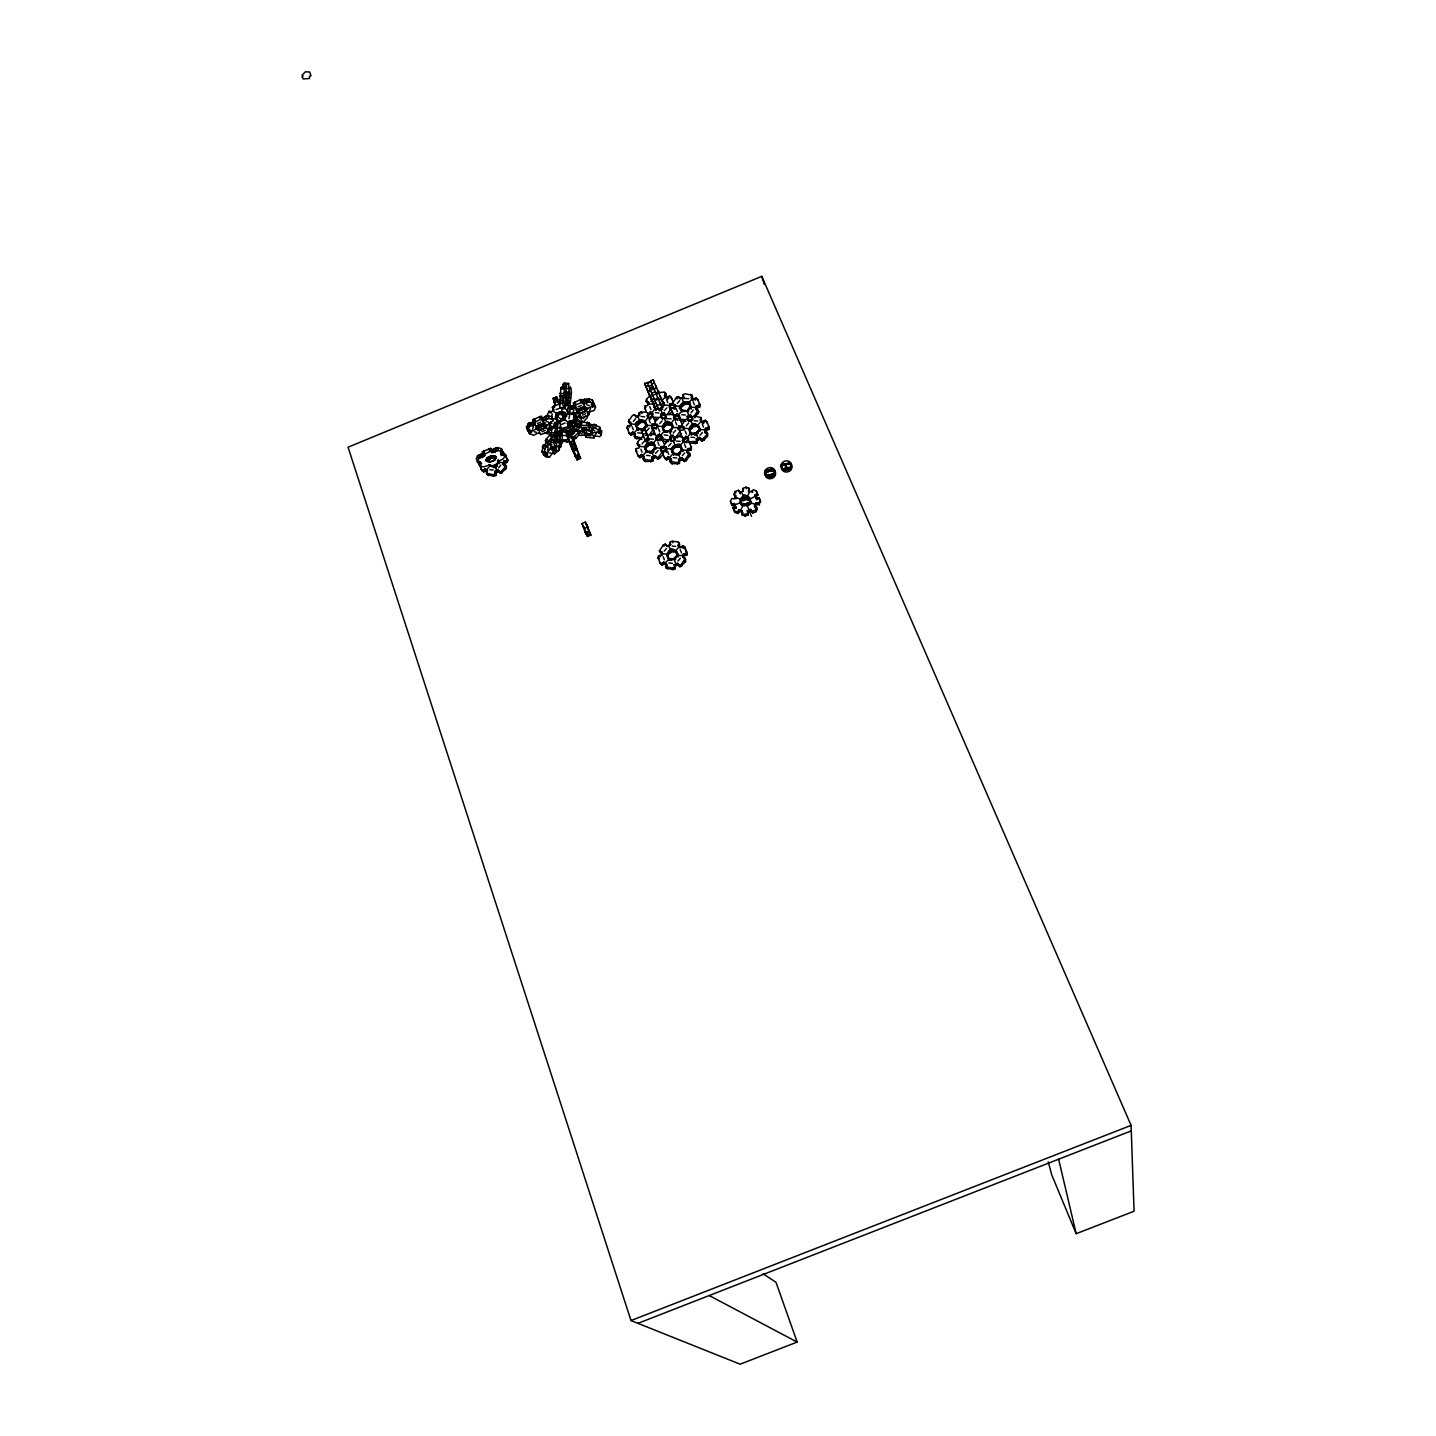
<?xml version="1.0" encoding="UTF-8"?>
<svg xmlns="http://www.w3.org/2000/svg" width="1436" height="1436" viewBox="0 0 1436 1436"><rect width="100%" height="100%" fill="white"/><g stroke="black" fill="none" stroke-linecap="round" stroke-linejoin="round"><path stroke-width="1.5" d="M572.3 448.481L569.841 441.767L570.774 443.473M556.54 434.534A5.313 1.615 -85.6 0 1 556.576 435.395L556.486 437.226M556.809 436.777C559.663 457.402 561.835 415.776 556.755 437.693M568.656 398.023L568.405 394.595L564.958 394.326A5.277 1.58 -85.9 0 1 565.245 396.39L565.156 398.203M565.515 397.557C568.297 418.307 570.469 376.806 565.461 398.472M550.526 447.422L551.155 449.576L553.542 449.181L550.616 447.44L551.783 444.352M560.04 436.131L560.004 437.065M567.507 402.457L568.692 397.108M786.12 468.405L786.228 465.623L781.022 465.192M774.866 475.442C775.207 471.457 775.35 472.767 772.46 473.916L772.424 476.052M774.399 471.349L773.448 469.069C768.601 468.621 769.014 471.493 765.855 472.965C764.203 475.621 765.262 469.087 768.08 469.823M765.765 474.921L766.716 477.201L764.885 472.57M765.747 474.634L766.142 475.603L767.865 474.903L768.816 476.77M768.655 471.421L768.08 469.626M772.46 473.916L768.242 475.172M774.417 471.636L774.004 470.667L772.299 471.367L771.347 469.5M750.346 503.91L749.754 502.367L744.584 504.09L741.586 504.108L740.599 502.672M743.202 498.687L740.761 499.297L741.371 500.859L743.812 500.249L743.561 498.077L748.928 497.538L749.323 498.507A5.349 4.775 -21.9 0 1 750.364 499.531M749.861 499.836L747.797 499.8L746.81 497.771M737.799 512.114L738.948 509.726L742.268 510.911L742.25 515.021L745.23 516.08L748.318 514.824L747.312 510.749L750.759 509.349L752.841 512.975L755.928 511.719L757.31 508.882L754.456 505.939L756 502.78L758.746 503.174L760.129 500.32L758.98 497.574L756.216 498.148M748.856 488.222L748.82 492.333L748.856 488.222L745.894 487.181L742.807 488.437L743.345 491.363M748.318 514.824L747.312 510.749M749.754 502.367L749.323 498.507M751.064 502.851L751.118 501.577M578.654 415.435L579.246 417.643L581.58 417.302L580.898 421.52M741.084 500.697L740.904 504.413C742.232 478.709 761.206 515.362 740.294 502.851L732.18 505.634L730.421 501.326L731.821 498.489L734.532 498.884L736.094 495.725L733.85 494.361L735.232 491.525L738.319 490.268L739.773 492.351L743.22 490.95L742.753 489.802M740.761 499.297L741.802 504.7L740.545 499.872M741.263 503.372L741.479 504.754M742.25 515.021L742.268 510.911M743.166 498.328L743.776 499.89L747.438 499.531M557.186 446.596L560.668 446.901L560.13 445.052L558.514 450.994L556.791 451.299L555.768 445.968L555.032 448.086L551.011 446.847L550.509 440.098L554.906 439.434L555.104 435.754L550.778 434.839L552.627 426.564L556.127 426.851L556.665 428.718L558.299 422.794L560.022 422.543L561.225 430.423L568.333 428.502L569.715 426.941L567.364 423.297L569.733 420.604L573.108 423.081L575.549 416.619L574.041 413.227L568.548 414.322L568.046 413.335L570.918 408.919L573.287 409.045L575.8 406.998L573.377 403.013L580.036 399.711L581.885 399.513L581.903 401.057L588.652 398.777L592.314 399.98L593.894 403.875L591.542 405.293L592.368 406.962L595.078 406.28L595.563 407.268L594.019 410.534L588.652 412.042L587.18 417.696L583.626 421.699L582.298 422.507L582.101 420.784L579.516 423.279M551.406 439.147L551.173 435.539M556.791 451.299L552.824 450.114L553.165 447.296L556.665 447.601M552.627 426.564L553.165 428.431L554.799 422.507L560.022 422.543M555.032 448.086L553.919 442.432L554.906 439.434M555.104 435.754L554.404 432.972L556.127 426.851M571.815 407.357L565.784 404.306L563.756 408.757L559.771 407.519L560.794 388.42L561.386 387.325L566.448 387.541L567.005 383.663L568.692 383.502L568.8 387.235L569.661 388.941L570.379 386.876L570.882 387.864L571.456 392.602L569.859 406.801M561.386 387.325L561.907 389.228L563.522 383.394L568.692 383.502M563.756 408.757L562.661 403.049L563.845 396.444L559.932 396.228M563.845 396.444L564.276 388.689L564.869 387.594L565.389 389.497L566.448 387.541M562.158 430.531L562.356 440.816L560.668 446.901M677.325 555.606C668.566 533.725 661.17 574.113 677.487 554.745M689.801 431.177L690.142 429.526A5.331 4.667 -23.2 0 1 692.457 426.851L694.162 426.151A5.331 4.667 -23.2 0 1 697.681 426.42L698.758 427.084M691.165 408.363L691.183 407.95A5.295 4.613 -23.3 0 0 690.519 405.652M671.635 448.66C680.377 470.003 687.7 430.405 671.456 449.486M672.694 427.766C663.988 406.657 656.737 445.896 672.874 426.941M681.418 447.745L680.036 446.775A5.331 4.685 -24.2 0 0 676.535 446.488L674.812 447.188A5.331 4.685 -24.2 0 0 672.479 449.881L672.156 451.532A5.331 4.685 -24.2 0 0 672.443 453.148M654.08 403.013C650.634 415.004 671.779 406.37 661.063 400.141M664.114 431.662A5.313 4.649 -24.2 0 1 663.199 429.023L663.54 427.372M656.144 410.175L654.421 405.526L654.349 406.729A5.277 4.595 -24.3 0 0 654.798 408.686M489.066 464.869C492.333 469.016 499.854 464.797 498.166 459.843M547.762 450.348L548.175 447.619M544.477 451.353L547.098 453.22L551.191 447.17M550.993 447.493L551.55 444.747M552.896 453.363L553.542 449.145L550.652 448.858M673.556 559.34L677.433 555.176L678.223 555.804A5.349 4.793 -26.1 0 0 677.559 553.399M559.914 445.375L559.286 449.45L554.35 454.314L554.134 452.609L551.675 454.117L549.396 457.366L545.967 456.379L547.529 454.027L546.649 452.43L544.693 454.099L542.072 452.214L543.077 445.357L544.89 444.729L547.511 446.614L549.108 443.473L545.357 440.87L546.29 439.057L549.916 434.982L551.28 434.157L551.514 435.88L552.752 435.126M546.452 457.258L543.346 454.494L545.698 447.242L547.511 446.614M653.811 403.821L653.613 405.06A5.295 4.595 -24.3 0 0 654.78 407.986M575.208 421.251L578.887 415.776M582.908 409.045L581.921 409.96M637.512 424.464A5.295 4.613 -25.2 0 0 637.117 425.253L636.776 426.887A5.295 4.613 -25.2 0 0 637.925 429.831L638.212 430.1M670.953 550.042L667.094 554.188L661.547 553.668L662.283 555.14L662.606 553.452L659.357 550.993L663.414 544.836L665.299 544.065L666.932 546.093L670.361 544.693L670.199 542.072L672.21 541.246L677.648 541.821L679.174 542.916L677.989 545.411L680.754 547.385L683.123 545.752L684.739 546.901L686.175 553.524L683.339 554.009L682.674 557.401L685.223 558.407L685.528 561.853L679.964 566.825L677.612 563.325L674.166 564.725L675.046 568.835L673.035 569.643L666.071 567.956L666.519 563.989L663.755 561.997L661.386 563.63L659.77 562.463L662.122 565.102L664.491 563.45L663.755 561.997M688.185 442.288L688.67 438.195L685.905 436.293L682.369 440.367L685.134 442.27L687.503 440.655L689.801 443.401L697.142 443.024L696.28 438.824L699.709 437.406L701.378 439.38L703.263 438.59L706.907 434.462L707.284 432.541L704.735 431.608L705.399 428.305L708.217 427.802L708.576 425.989L708.881 429.472L706.063 429.956L705.399 428.305M683.339 554.009L683.715 557.186L683.015 555.714L677.433 555.176M699.709 437.406L702.042 441.014L703.927 440.242L707.571 436.113L707.284 432.541M677.612 563.325L679.264 565.353L681.167 564.581L685.223 558.407M684.039 555.499L686.875 555.014L687.234 553.147L684.739 546.901M703.46 423.566L700.032 420.012L701.181 417.571L694.234 416.045L692.26 416.871L692.421 419.402L689.011 420.802L687.377 418.863L685.385 419.689L681.472 425.666L683.356 428.143L689.208 428.682L693.48 424.482A5.331 4.667 -23.2 0 1 696.999 424.769M697.142 443.024L696.963 440.457L700.391 439.057L700.84 440.188M675.046 568.835L674.615 565.892M670.091 550.401L675.692 550.688L679.372 546.398L680.072 547.888L678.707 546.901L679.174 542.916M706.063 429.956L705.399 433.259L704.735 431.608M668.207 456.72L668.925 458.335L666.555 459.969L664.24 457.222L665.837 458.353L668.207 456.72L670.953 458.64L669.768 461.1L672.012 463.774L679.443 463.487L678.582 459.287L682.01 457.869L684.362 461.477L686.246 460.687L690.285 454.62L687.054 452.053L687.718 448.714L690.536 448.229L690.913 446.399L691.237 449.863L688.4 450.348L687.718 448.714M674.507 445.322L680.072 445.555L683.949 440.996L683.554 437.926L681.938 436.813M688.562 419.689L689.244 421.358L687.898 418.002L691.29 416.602L692.655 419.958L691.972 418.289M683.141 402.601L688.67 402.816L692.511 398.364L692.116 395.259L685.205 393.769L683.231 394.577L683.392 397.108L680 398.49L678.366 396.587L676.5 397.341L672.497 403.319L674.381 405.814L680.179 406.298L684.003 402.259M659.357 550.993L661.888 551.98L661.206 555.355L658.37 555.84L657.993 557.707L660.506 563.935M696.263 405.885L696.945 407.573L699.745 407.07L699.44 403.588L699.081 405.383L696.263 405.885L695.616 409.17L698.811 411.773L694.809 417.768L694.234 416.045L698.147 410.086M688.4 450.348L687.754 453.668L687.054 452.053M696.945 407.573L696.622 409.206L695.939 407.519L690.411 407.088L686.587 411.145M666.071 567.956L666.519 563.989M682.01 457.869L683.662 459.843L685.546 459.071L689.585 452.986M675.369 444.981L671.527 449.073L665.712 448.481L663.791 446.022L667.83 439.972L669.715 439.201L671.348 441.139L674.776 439.739L674.615 437.19L676.607 436.364L680.52 430.387L683.339 429.885L684.003 426.582L678.672 426.151L678.007 429.454L680.52 430.387M678.456 418.163L679.623 415.722L676.894 413.837L673.376 417.894L676.105 419.779L678.456 418.163L680.054 419.258L681.831 423.853M670.486 462.715L670.953 458.64M670.899 440.026L671.617 441.66L669.553 436.634L672.981 435.234L675.028 440.26L674.328 438.626M678.672 426.151L679.031 429.454L678.33 427.802L672.802 427.354L670.774 429.705L671.599 431.644M659.124 557.312L658.747 559.178L657.993 557.707M660.093 552.465L660.488 550.509M679.443 463.487L678.582 459.287M696.047 397.934L698.309 400.716L696.047 397.934L693.696 399.549L690.949 397.682L692.116 395.259M661.386 449.791L660.991 446.506L666.322 446.955L666.376 451.891L666.322 446.955M669.715 403.821L669.75 408.775L669.715 403.821L672.497 403.319L675.387 407.555M673.681 404.126L675.71 405.921L675.046 409.188L674.346 407.501L671.545 408.004L667.525 413.999M674.346 407.501L675.01 404.234M670.433 440.834L670.271 438.285L673.681 436.885L675.315 438.842M665.55 422.83L671.079 423.046L674.956 418.558L674.543 415.471L672.945 414.376L673.735 416.099M652.106 424.033L652.159 428.969L652.106 424.033L657.401 424.446L656.719 427.731L653.936 428.233L649.898 434.246M641.551 454.476L642.305 456.109L639.953 457.725L637.602 454.997L639.182 456.109L641.551 454.476L644.279 456.397L643.095 458.856L645.356 461.53L652.752 461.225L651.854 457.025L655.265 455.625L657.634 459.215L659.519 458.443L663.163 454.314L662.463 452.591L664.958 458.856M656.449 439.829L655.713 438.195L656.898 435.736L659.25 434.121L662.714 437.657L659.25 434.121M650.328 419.33L646.882 415.794L650.4 411.755L653.111 413.64L651.944 416.063L654.26 418.809L653.434 417.086L658.819 417.571L660.793 416.763L660.65 414.232L664.042 412.832L666.537 418.971L665.658 414.753L673.035 414.43M665.819 396.587L666.537 398.275L664.455 395.654L665.622 393.231L664.132 392.207L656.79 392.566M652.752 461.225L652.59 458.658L656.001 457.258L656.449 458.389M647.869 443.132L653.416 443.365L657.634 437.388L655.301 434.641L650.005 434.21L647.726 436.436L649.054 439.811L645.644 441.211L645.069 439.99L648.48 438.59L649.054 439.811M661.529 418.432L660.65 414.232M661.816 400.536L666.053 396.336L665.622 393.231M660.991 446.506L660.309 449.827L663.558 452.394M637.225 443.814L639.164 446.273L637.225 443.814L637.62 441.893L643.436 435.593M646.469 412.276L648.049 413.371L648.498 416.458L647.762 414.789M643.849 460.471L643.382 457.42M641.928 439.47L635.053 437.926L634.281 436.293L635.466 433.851L632.755 431.967L630.404 433.582L628.842 432.487L631.176 435.234L633.527 433.618L632.755 431.967M639.918 420.353L636.094 424.41L630.422 423.871L628.483 421.412L632.522 415.435L634.371 414.663L635.986 416.584L639.379 415.201L639.235 412.671L641.192 411.863L646.559 412.329L644.746 407.734L645.123 405.939L647.905 405.437L648.569 402.188L646.092 401.272L646.487 399.37L650.095 395.313M635.053 437.926L634.586 434.875M638.356 456.612L635.861 450.365L636.238 448.553L639.038 448.05L639.72 444.747L638.392 444.639M637.979 445.447L637.62 441.893M629.614 434.121L627.119 427.91L627.496 426.097L630.278 425.594L630.96 422.328L628.483 421.412M629.255 423.064L628.878 419.509M593.517 427.587L594.217 424.32L599.907 427.354L599.35 433.367L597.232 431.644L599.656 431.5L599.207 430.603L595.509 428.197L588.58 427.246L589.316 422.794L580.593 422.094L579.875 425.343L581.167 426.654L578.582 427.228L574.759 426.492L575.477 423.243L580.593 423.692L579.875 426.941L583.698 429.364L589.137 429.902M595.509 428.197L596.209 424.948M599.207 430.603L599.907 427.354M579.067 434.964L581.041 435.575C582.819 434.623 585.996 434.946 585.906 437.082L593.05 438.124L594.54 437.8L593.283 436.526L595.868 435.97L599.674 436.688L601.289 434.785L601.522 430.585L600.051 430.136M601.289 434.785L601.522 430.585M581.921 431.177L582.639 427.928M582.962 427.964L582.37 431.41M583.339 432.056C585.26 424.105 581.113 434.121 586.444 433.618M583.662 432.092L584.039 428.825M579.875 425.343L586.714 425.469L587.414 422.202M585.691 433.546L586.498 430.19L583.16 428.269M585.906 437.082L586.606 433.869M588.58 427.246L589.316 422.794M588.957 426.761L589.675 423.512M591.004 424.535L588.706 429.777C566.448 428.897 604.682 439.883 588.275 429.651M591.004 433.995L592.063 430.423M592.009 428.323L592.709 425.056L594.217 424.32M592.386 427.838L593.104 424.571M590.429 433.905L592.35 429.508M576.177 426.169L576.895 422.92M576.805 428.323L577.29 431.572M577.667 426.636L578.367 423.387M578.582 427.228L579.3 423.979M569.23 440.852L566.322 433.654L569.93 432.128L573.018 437.549L578.475 432.739L577.757 430.046L573.682 429.382M580.252 426.061L580.593 422.094M571.869 436.741L573.861 439.165L575.71 438.411L579.318 434.372L578.887 430.854M581.383 425.02L582.101 421.753M558.837 441.57L560.578 427.084M564.402 416.889L566.664 414.699M560.237 442.629L560.955 439.344M568.871 403.588L569.589 400.357M568.889 418.648L569.625 415.381M560.417 440.421L567.112 441.947L569.069 441.139L568.512 438.124M555.588 417.948L556.594 419.976L557.078 413.299M557.222 417.158L557.958 414.95M555.84 434.462L556.558 431.177M564.563 395.205L565.281 391.956M559.466 421.34L564.689 418.684M556.486 413.963L561.62 411.611L562.409 408.129M556.504 437.011L556.576 435.629M565.174 397.987L565.245 396.605M556.217 446.775L557.958 432.254M565.281 405.939L566.664 393.105M560.722 413.424A5.259 4.559 -27.8 0 1 561.62 413.281L566.646 415.848L562.499 413.281L561.691 411.306M569.23 388.097L568.405 394.595M551.568 417.248L552.286 413.999M480.091 463.056L481.222 469.357L482.693 470.452L485.009 468.854L487.576 470.739L486.373 473.126L487.342 474.688L493.93 476.231L495.851 475.424L494.828 471.367L498.148 470.003L500.608 473.485L506.046 468.692L506.477 466.808L503.156 464.331L503.892 461.1L506.603 460.615L507.016 458.838L503.946 453.237L507.949 460.4L506.118 462.769L503.892 461.1M504.09 465.892L504.844 462.661M498.148 470.003L499.656 471.923L501.487 471.17L505.113 467.131L505.544 465.246L503.156 464.331M495.851 475.424L495.779 472.929L499.1 471.564L499.495 472.659M570.738 421.304L573.538 419.94L574.041 413.227M487.342 474.688L486.696 471.726M546.883 416.027L548.983 411.234L551.46 412.06L553.829 409.368L552.357 407.393L553.74 405.832L560.812 403.911M655.013 448.122L655.211 446.865A5.331 4.667 -25.2 0 0 654.044 443.904M681.131 407.16L680.79 408.811A5.295 4.613 -23.3 0 0 680.951 410.014M477.901 462.751L476.321 458.928L477.506 455.786L483.699 452.735L484.758 455.697L478.547 458.748L477.362 461.889L480.611 462.069L481.599 463.649L479.319 465.013L479.893 465.928L483.752 466.915L490.304 464.69L490.412 466.126M504.772 455.625L502.797 454.925L501.738 451.981L503.192 451.801L504.772 455.625L503.533 458.748L497.377 461.782L498.705 462.715M485.978 460.866L487.235 457.707L492.351 455.589L486.93 458.281A5.223 2.621 -19.2 0 0 486.122 460.31L486.607 461.1A5.223 2.621 -19.2 0 0 489.084 461.764L490.753 461.566A5.223 2.621 -19.2 0 0 494.038 460.22L495.24 459.233A5.223 2.621 -19.2 0 0 496.066 457.204L495.582 456.415A5.223 2.621 -19.2 0 0 493.104 455.733L491.417 455.93A5.223 2.621 -19.2 0 0 488.132 457.276C482.658 461.961 491.74 463.182 494.935 459.807C495.258 451.084 481.437 464.582 494.469 456.02M484.758 455.697L482.334 451.784L490.717 448.337L491.884 452.771L498.471 450.527L502.331 451.55L502.887 452.484L500.59 453.848L501.541 455.445L502.797 454.925M495.258 452.376L494.522 448.642L497.412 447.565L501.272 448.606L502.887 452.484M494.935 459.807L496.21 456.648L492.279 455.786M532.487 428.969L533.384 426.833M531.23 431.123L536.49 428.969L538.105 425.648M553.345 428.215L548.714 423.656L553.345 420.569L552.86 419.653L549.144 418.486L542.377 420.766L541.21 416.26L532.72 419.761L535.143 423.728L532.684 425.774L530.279 425.666L527.515 430.028L528.053 430.979L530.781 430.297L531.697 431.949L529.363 433.331L533.618 435.359L536.974 433.493L540.331 433.098L540.385 434.605L547.367 432.308L548.803 431.141L547.69 428.179M540.026 430.046C524.876 423.764 561.117 421.035 540.026 430.046L538.949 427.048L544.37 424.535A5.277 2.692 -20.1 0 0 544.98 423.728M542.377 420.766L541.605 416.978M545.752 420.389L544.998 416.619L548.031 415.507L551.747 416.691L553.345 420.569M538.644 433.295L540.044 430.01L538.949 427.048C534.048 424.105 537.333 431.303 540.475 429.956M537.674 425.936L542.646 423.889L544.065 420.569L542.952 417.607M544.765 422.812L543.131 425.541A5.277 2.692 -20.1 0 1 539.81 426.905L538.123 427.102M544.908 423.081L544.047 425.128L545.141 428.09M544.585 423.225L545.68 426.187L544.585 428.269M551.46 422.794L545.68 426.187M527.515 430.028L526.42 427.048L529.184 422.687L531.589 422.794L532.684 425.774M549.27 427.084L550.185 424.966M573 412.294L573.951 410.14M570.702 412.15L571.707 414.466L576.949 412.311L578.654 408.955M576.033 409.637L579.229 410.642L584.757 407.896A5.277 2.692 -20.8 0 0 585.206 407.357M581.885 399.513L583.034 404.019L589.801 401.739L593.894 403.875M578.959 416.709L580.449 413.389L585.619 411.127M578.295 409.188C607.769 402.744 558.801 424.141 583.213 407.196L584.703 403.839L583.572 400.877M584.631 408.039L579.229 410.642M585.332 406.442L586.462 409.404L584.99 411.629M591.955 406.119L586.462 409.404M568.548 414.322L566.933 410.373L568.423 407.088L572.156 406.083L573.287 409.045M589.658 410.463L590.627 408.309M551.155 445.519L545.68 443.168M756 502.78L755.049 507.5L754.456 505.939M752.231 511.431L755.336 510.175L756.718 507.321M756.592 504.341L759.321 504.718L760.129 500.32M559.609 446.075L559.107 441.049M734.281 507.087L733.186 508.093L734.927 512.401L737.907 513.46L739.576 511.27L738.948 509.726M747.492 496.264L749.879 491.363M750.22 498.795L757.921 495.115L756.198 490.807L753.218 489.748L751.549 491.938L748.228 490.771M557.689 432.774L557.204 427.713M568.064 405.508L567.776 401.972M566.394 393.608L565.91 388.528M544.89 444.729L546.488 441.606L545.357 440.87M549.916 434.982L552.537 436.849L548.929 440.924L547.996 442.755L549.108 443.473M576.249 410.66L577.182 408.829M582.298 401.38L584.416 399.172L587.737 400.321M563.361 441.498L560.704 443.832M556.719 413.586C553.183 435.449 579.085 405.203 556.719 413.586L552.645 410.714M542.323 425.989L541.336 427.336M551.191 428.664L549.162 430.513M578.241 429.597L579.246 428.323M584.039 429.292L582.262 431.195L576.877 430.764M591.704 430.746L590.77 430.71A5.241 2.154 12.6 0 1 587.36 430.441L586.391 430.315L591.704 430.746L592.691 429.526M584.219 435.395L585.78 433.439L591.093 433.762M597.645 432.451L591.65 432.739M575.477 423.243L574.382 426.133M595.222 434.875L596.245 433.6M556.504 413.442L557.635 415.291L556.594 419.976M670.612 551.998L671.904 551.46M677.774 555.211L678.474 556.683L676.625 551.909L671.133 551.388L667.489 555.642L669.068 559.735M677.971 561.027L680.341 558.263M664.204 551.119L666.573 548.355M680.036 445.483L682.854 451.586L681.005 446.937L675.53 446.488L671.904 450.671L675.638 446.775L680.79 447.206L680.305 445.304M692.188 424.948L698.65 426.582L693.175 426.151L689.549 430.315L691.416 434.928L690.734 433.277M688.867 428.646L689.89 430.333L693.283 426.42L695.347 426.6M678.833 453.668L673.251 453.435L669.571 457.671L670.289 459.305M682.639 438.447L685.726 438.949L685.905 436.293M694.845 435.198L694.037 433.259L690.949 433.008L687.288 437.244L687.988 438.895L686.605 437.944M694.539 424.643L697.752 425.182L701.396 420.963L702.078 422.633M702.778 421.897L705.148 420.281L707.427 423.046L705.148 420.281M677.971 454.027L681.813 449.917L687.377 450.383L690.285 454.62M695.67 433.582L699.511 429.508C690.249 409.798 683.536 447.081 699.565 429.508L705.058 429.956L705.722 431.608M682.351 455.643L684.721 452.914M700.068 435.198L702.419 432.469M642.036 443.886L644.387 441.175M659.716 423.602L662.068 420.892M677.307 403.372L679.659 400.68M648.731 442.773L644.89 446.865C653.918 466.646 660.919 429.31 644.836 446.847L646.254 450.958M658.927 417.535L655.283 421.61L654.906 423.53L656.808 426.007L662.57 426.528L666.394 422.471M646.864 452.43L645.303 448.463L648.928 444.28L654.636 445.393M664.437 431.069L662.965 428.161L666.573 424.015L672.281 425.092M682.118 411.881L680.538 407.95L684.146 403.821L689.585 404.234L686.3 404.252L685.493 402.295M644.549 446.829L645.303 448.463L647.69 446.147L646.397 442.844M647.582 445.86L649.7 444.352M662.965 428.161L667.56 424.015A5.313 4.649 -24.2 0 1 669.804 423.925M679.838 406.262L680.538 407.95L685.134 403.821A5.295 4.613 -23.3 0 1 686.929 403.66M657.634 437.388L659.986 435.772M669.463 414.304L671.869 411.576L671.186 409.798L675.243 417.14L677.595 415.525L676.894 413.837M653.631 443.096L654.152 444.998L651.082 444.747L650.221 442.826M661.996 436.023L658.442 440.08L655.713 438.195M651.28 451.784L655.121 447.709L660.65 448.158L662.373 451.568L661.045 451.442M668.979 431.428L670.881 429.992M655.624 453.399L657.993 450.689M673.322 433.026L675.692 430.315M690.967 412.724L693.301 410.032M668.637 446.093L671.007 443.365M686.318 425.72L688.67 423.01M633.258 421.466L635.61 418.791M650.867 401.326L653.2 398.652M646.756 425.379L645.554 422.328L640.133 421.897L636.525 426.025L638.32 430.62L637.566 428.969M635.771 424.374L636.866 426.061L641.12 421.897A5.295 4.613 -25.2 0 1 644.602 422.166L647.026 426.887L644.549 420.838C620.514 420.407 652.788 440.96 644.225 420.694M641.712 430.89L640.833 428.951L637.781 428.7L634.12 432.918L634.891 434.552L633.527 433.618M648.803 415.04L651.136 413.424L650.4 411.755M660.919 408.721L655.408 408.506L651.764 412.688L652.5 414.358L651.136 413.424M636.345 423.584A5.295 4.613 -25.2 0 1 638.661 420.928L641.407 420.389L642.287 422.346L645.32 422.579L644.8 420.658M649.593 417.679L651.944 416.063L653.524 417.158L655.426 421.861M667.884 399.208L667.166 397.503L669.517 395.905L671.815 398.669L669.517 395.905M642.43 429.274L646.272 425.218L651.764 425.666L652.5 427.318M670.091 407.142L669.373 405.455L663.881 405.024L660.057 409.063M646.756 430.872L649.126 428.161M664.401 410.642L666.735 407.95M570.702 429.687L573.054 427.013L570.487 425.182M564.168 429.041L572.928 433.923L573.772 433.169L570.271 428.861L571.259 429.561L573.933 426.277L569.23 421.304M571.133 430.495L573.485 427.82L572.623 426.187L574.436 427.228L571.259 429.561M568.1 437.011L566.322 433.654A5.223 4.523 -27.8 0 0 568.046 433.636L569.823 432.326M572.12 431.213L574.472 428.52L575.656 429.579L573.772 433.169M583.124 418.702L585.457 416.063M573.305 432.254L575.656 429.579M572.928 433.923L576.123 430.495M557.33 416.207L559.699 413.514L565.317 417.786L562.948 420.461L556.306 415.776L558.676 413.083L559.699 413.514M561.368 419.043L563.738 416.35M576.554 410.05A5.277 2.692 -20.8 0 0 578.511 410.481L581.311 407.824M568.225 424.948L570.595 422.256L569.733 420.604M560.578 434.175L563.074 431.321L566.071 431.572C569.087 434.659 569.338 433.995 566.071 431.572M570.738 422.651L568.387 425.343L572.066 429.92M560.363 428.79L567.471 426.851L568.853 425.289L567.364 423.297M560.74 436.4L561.835 433.151M577.11 418.845L579.48 421.556L577.11 418.845L572.856 422.076M492.243 457.438L490.376 458.838M481.222 469.357L483.681 471.995L485.996 470.416L485.009 468.854M504.467 464.277L503.515 462.715L498.238 462.248L494.433 466.251M498.561 467.831L500.895 465.174M655.265 455.625L656.898 457.599L658.783 456.827L662.84 450.76L665.64 450.258M678.42 436.688L680.843 433.959L680.161 432.2L682.046 436.921L676.607 436.364L677.2 438.07M650.634 435.898L654.277 431.805L653.56 430.046L655.462 434.749M564.097 419.348L565.299 413.945M574.077 440.637L580.503 458.533L570.738 435.754L567.364 437.136L575.423 456.702L578.977 455.032M734.891 508.649L733.796 509.654L733.186 508.093M734.927 512.401L734.299 510.857L737.278 511.916L738.373 510.911L739.001 512.455M754.941 495.079L756.808 499.71L754.941 495.079L757.328 493.553M575.423 456.702L574.777 454.817L577.146 459.915L575.998 456.181M489.604 459.107L493.104 457.169M560.166 420.856L560.291 420.91A5.277 1.077 41.6 0 1 561.189 421.466M537.477 426.169L533.905 424.751L532.81 421.771M545.195 427.748L539.631 430.046M578.026 409.475L574.544 408.021L573.413 405.06M483.376 454.745L489.802 451.532L492.189 451.999M531.589 422.794L534.048 420.766L535.143 423.728M533.815 422.74L540.457 419.438L542.718 419.958M500.787 450.383L501.828 449.522M551.173 418.486L552.25 417.607M572.156 406.083L574.669 404.037M583.393 403.211L581.167 402.672L575.962 404.79L574.508 405.993L575.8 406.998M590.304 411.54L587.809 413.568L589.065 414.573L587.611 415.74L580.647 418.038L580.629 416.512L577.29 416.889L573.933 418.774M542.072 452.214L543.149 451.55M569.93 432.128L571.6 437.549L570.738 435.754M581.275 417.427L578.762 416.889M681.579 410.337L687.036 410.983C701.576 391.866 663.36 409.35 687.449 410.804M577.236 450.15L573.287 440.511L577.182 450.186M573.736 450.832L575.208 455.607M571.941 448.696L575.369 447.278M573.915 443.921L570.613 445.268M571.725 444.747L572.408 446.434M491.417 457.779L493.14 457.707M495.258 465.892L489.64 465.408M643.292 428.933L640.833 428.951M663.953 430.603L669.822 431.069M642.305 456.109L643.669 457.061L642.915 455.445L646.595 451.209L652.141 451.442M696.532 433.241L694.037 433.259M668.494 558.407L674.435 558.981M573.467 440.78L569.93 441.875M492.351 465.892L497.394 463.792M1048.28 1161.886L1051.708 1174.792L1076.174 1233.703L1134.063 1211.23L1131.083 1125.375L761.78 276.34L348.068 447.206L630.996 1320.564L740.15 1364.2L797.159 1342.068L775.996 1282.294L763.126 1273.786M556.432 397.036L558.317 402.206L557.455 400.393L554.116 401.757L554.978 403.57L553.111 398.4L556.737 396.964L558.676 401.308M553.111 398.4L556.737 396.964M553.381 399.334L557.24 397.934M553.991 400.788L557.312 399.423M554.475 401.883L557.796 400.5M555.535 405.76L554.404 402.762L557.76 401.38L557.455 400.393M556.127 409.637L559.501 408.255M537.387 423.53L540.78 422.148M559.34 414.304L562.571 412.976M578.026 406.819L581.4 405.419M552.106 419.815L555.714 418.325L556.091 415.327M569.069 412.832L565.461 414.322L561.189 411.594M536.49 426.546L537.908 429.382M657.311 405.921L654.762 406.98L644.567 383.412L651.172 382.245L650.598 380.935L653.183 379.858L663.235 403.498L660.704 404.539M538.859 427.246L543.795 425.056L544.908 428.018L548.714 429.149M647.421 382.766L650.849 381.348M576.859 412.078L580.88 413.335M491.776 449.845L493.715 449.055L494.666 450.635M645.751 386.41L652.357 385.243L650.598 380.935M541.91 431.733L545.267 430.351M582.244 415.148L585.601 413.765M652.949 386.589L653.847 388.833L650.4 390.251L649.503 388.007L652.949 386.589L662.696 409.314M561.673 424.41L565.048 423.028M650.059 389.3L653.506 387.882M650.616 390.574L648.049 391.633L646.846 388.635M654.062 389.156L656.629 388.097L655.444 385.099M486.678 458.174L487.414 461.261L486.678 458.174L489.281 458.694M655.193 391.777L651.764 393.195L652.662 395.438L656.09 394.02M652.859 395.726L650.311 396.785L649.108 393.805M566.161 431.841L570.289 430.19A5.223 4.523 -27.8 0 1 568.871 431.321M566.61 434.623L570.433 433.062M654.565 399.621L657.975 398.221M567.202 436.077L570.577 434.695M655.103 400.859L652.536 401.901L651.37 398.939M658.496 399.459L661.063 398.4L659.878 395.438M567.705 437.172L571.061 435.79M567.687 438.159L571.043 436.777M570.63 437.944L572.3 437.262L572.713 438.357M562.75 440.008L568.207 439.524M569.392 442.737L572.767 441.355M486.373 473.126L492.961 474.67L494.899 473.88M570.164 444.604L573.538 443.221M574.669 445.591L571.313 446.973L570.379 442.647M670.415 405.508L673.215 405.006M572.174 449.468L576.321 448.481M576.177 448.229L572.461 448.876M638.338 423.423A5.295 4.613 -25.2 0 1 639.433 422.597L642.287 422.346M681.292 406.783A5.295 4.613 -23.3 0 1 683.428 404.521L686.3 404.252M572.982 451.442L576.357 450.06M661.368 415.901L664.76 414.501L665.209 415.614M665.819 417.302L662.409 418.684L660.793 416.763M574.956 455.822L578.331 454.44M576.051 457.528L579.408 456.145M645.644 441.211L641.551 430.997L644.943 429.597L647.582 435.844L646.38 433.008L643.005 434.48M652.841 425.684L655.642 425.182M577.092 458.712L580.431 457.33M576.644 458.981L580 457.599M577.146 459.915L580.736 458.317M688.059 420.533L687.198 416.332L690.608 414.932L691.739 417.714M664.186 426.223A5.313 4.649 -24.2 0 1 665.855 424.715L672.425 425.236M645.446 435.413L647.151 434.713M646.469 438.267L648.157 437.567M679.372 427.82L682.172 427.318M646.2 451.658A5.313 4.667 -25.2 0 1 645.554 449.324L645.895 447.673A5.313 4.667 -25.2 0 1 648.228 444.998L651.082 444.747M661.727 448.14L664.527 447.655M643.095 458.856L650.005 460.417L651.998 459.61M691.596 448.032L689.1 441.767L696.46 441.39M679.282 460.902L682.71 459.502L683.159 460.633M669.768 461.1L676.733 462.679L678.743 461.871M586.014 533.869L585.152 531.571L587.486 536.49L590.878 535.09L588.563 530.171L589.424 532.469L586.014 533.869L585.385 532.738L581.975 523.548L585.367 522.148L587.683 527.03L584.272 528.412L583.447 526.186M585.385 532.738L588.796 531.338L589.424 532.469M586.014 533.061L589.406 531.679M586.857 535.359L590.25 533.977M768.655 471.223L771.922 471.098M790.805 465.533L789.872 462.356L781.292 465.856L782.584 468.89L790.733 467.131L790.859 463.792L781.722 464.133L781.974 467.454M785.582 468.854L789.01 467.454M732.18 505.634L731.552 504.072L734.317 503.498L736.183 508.129L734.317 503.498M732.988 507.626L735.555 506.567M741.64 513.478L744.62 514.537L747.707 513.28M685.439 548.39L682.351 547.834L681.651 546.344M674.166 564.725L674.884 566.179L678.313 564.779L678.779 565.963M665.335 566.502L672.317 568.189L674.328 567.364M630.996 1320.564L1131.083 1125.375M637.961 1323.346L1131.281 1130.868M542.018 426.061L540.744 427.21A5.223 2.118 13 0 1 541.749 426.169M534.102 419.904L535.502 419.581M599.243 428.502L600.356 428.251M557.365 446.147L558.496 445.914M557.24 441.444L558.981 441.337M556.773 437.244L551.496 437.298M561.781 436.257L556.665 436.293M562.894 412.868L563.917 414.86L563.038 413.137M557.832 432.505L559.555 432.416M563.54 414.25L563.325 412.76M558.317 427.892L559.448 427.695M553.309 451.012L558.514 450.994M782.171 467.939L781.507 464.69L790.608 463.272L790.751 466.592M784.397 468.71L788.651 468.046M749.933 500.069L749.646 498.454M565.946 402.242L567.651 402.224M565.317 397.269L568.782 397.539M565.479 398.023L560.273 398.005M568.674 397.557L570.397 397.305M566.52 393.338L568.225 393.356M567.005 388.761L568.117 388.618M548.462 430.62L551.083 429.238L549.611 427.389M494.199 449.414L490.825 449.809L490.717 448.337M526.42 427.048L528.43 427.856M549.432 427.731L552.322 428.251M541.264 417.786L544.657 417.409M594.432 404.306L592.512 403.498L593.642 406.442M488.437 458.802L489.82 461.907M578.905 410.463L580.18 410.301A5.277 2.692 -20.8 0 0 583.501 408.919L585.008 406.567L586.139 409.529M487.612 458.838L488.832 458.802M784.289 468.477L787.951 468.351M539.415 430.064L539.218 430.064A5.277 2.692 -20.1 0 1 536.777 429.346M549.198 452.932L551.137 452.986M577.29 420.999L579.175 421.089M563.522 383.394L567.005 383.663M562.912 384.525L566.376 384.794M562.822 386.122L566.305 386.392M561.763 388.079L565.245 388.348M560.794 388.42L564.276 388.689M685.169 398.418L688.706 398.687M564.222 392.908L568.01 392.925M559.663 393.356L563.163 393.626M564.815 394.038L568.261 394.308M564.886 394.631L568.351 394.9M559.555 395.492L563.038 395.762M646.092 401.272L647.995 403.767L653.703 404.234M669.032 407.088L671.545 408.004M680.538 407.95L680.179 406.298L682.028 410.84M559.753 399.89L563.648 400.106M559.286 400.752L562.768 401.021M564.222 402.242L567.687 402.529M559.178 402.762L562.661 403.049M655.355 412.617L658.873 412.904M681.885 414.717L685.421 415.004M559.771 407.519L563.253 407.788M641.12 416.53L644.638 416.799M667.578 418.63L671.115 418.899M694.198 420.748L697.77 421.017M574.903 414.896L572.533 413.119M651.423 427.3L653.936 428.233M554.799 422.507L558.299 422.794M554.17 423.674L557.671 423.961M541.982 424.015L545.411 424.302M583.429 427.389L586.911 427.677M554.099 425.271L557.581 425.541M637.71 432.846L641.246 433.134M664.24 435L667.794 435.287M690.931 437.172L694.503 437.477M554.242 426.42L557.742 426.707M552.034 427.677L555.535 427.964M649.934 438.913L653.47 439.201M676.553 441.085L680.108 441.39M556.037 431.59L559.519 431.877M555.965 431.895L559.34 432.003M546.416 432.11L549.826 432.398M550.885 432.685L554.404 432.972M556.127 433.08L559.609 433.367M587.575 435.503L591.022 435.79M556.27 433.349L559.753 433.636M556.199 433.672L559.681 433.959M562.948 435.413L566.394 435.682M550.778 434.839L554.278 435.126M639.379 446.399L644.89 446.865L645.303 448.463M550.975 439.219L554.475 439.524M550.509 440.098L554.009 440.403M550.401 442.126L553.919 442.432M551.011 446.847L554.511 447.134M646.523 455.374L650.077 455.679M673.215 457.617L676.787 457.922M552.896 448.535L556.378 448.822M552.824 450.114L556.306 450.419M551.909 434.731L544.441 433.008M489.766 469.751L493.158 470.039M685.385 419.689L679.964 419.204L680.754 420.928L686.085 421.358M654.17 418.756L657.76 419.079M634.281 436.293L641.156 437.836M672.156 546.093L675.728 546.416M668.799 562.966L672.371 563.307M562.93 413.335L563.361 413.424A5.259 4.559 -27.8 0 1 565.963 415.273L566.484 416.566M533.977 431.626L536.454 432.362M536.382 428.754L537.585 429.508M542.646 423.889L546.308 425.164M546.272 421.538L548.731 422.274M574.4 415.004L576.823 415.74M589.065 412.545L585.314 411.378L584.183 408.434L585.547 411.45M589.281 423.997L592.709 425.056M586.714 425.469L588.598 426.061M599.35 433.367L600.822 433.834M583.213 407.196L586.785 408.506M586.857 404.826L589.281 405.58M750.059 502.528L755.228 504.359L755.821 505.921M739.576 511.27L742.897 512.455M556.558 416.978L557.473 417.373L556.701 416.494M688.616 404.09L689.998 405.024M671.061 424.284L672.945 427.587M653.416 444.586L654.78 445.537A5.313 4.667 -25.2 0 1 655.498 446.524M741.856 504.79L743.022 505.382L740.617 510.318L741.227 511.862M563.038 431.356L566.753 432.146L569.41 430.19M709.205 1295.541L797.159 1342.068M682.262 410.804L678.259 414.789L678.959 416.458M689.118 429.508A5.331 4.667 -23.2 0 0 690.321 432.469L691.308 433.241M550.957 428.825L549.916 428.036L547.493 430.154L548.803 431.141M664.653 431.069L660.614 435.072L661.35 436.724M583.195 431.787L582.172 430.997M579.605 432.236L582.047 433.798M588.706 429.777L592.332 432.218M590.77 433.834L594.576 436.239M592.476 429.4L594.917 430.962M669.194 558.909L665.137 562.984L665.873 564.456M490.286 465.892L486.301 469.787L487.271 471.349L485.996 470.416M692.78 396.964L690.59 394.236M691.631 399.387L692.996 400.321L692.314 398.616M698.811 411.773L696.945 409.26M666.34 394.936L664.132 392.207M664.455 395.654L667.166 397.503M707.948 434.193L706.081 431.715M677.595 415.525L680.323 417.391L679.443 418.414L678.743 416.745M679.156 419.833L680.754 420.928M665.658 414.753L664.042 412.832M646.846 434.193L648.013 435.018M643.149 437.011L644.315 437.836M584.416 399.172L587.055 401.003M668.925 458.335L671.671 460.256M565.156 408.704L567.794 410.57M570.595 422.256L571.6 422.956M573.485 427.82L574.472 428.52M579.731 432.487L577.757 430.046M559.537 421.035L555.876 418.684M546.29 439.057L548.929 440.924M545.752 441.57L548.372 443.455M544.154 444.711L546.775 446.578M543.077 445.357L545.698 447.242M679.874 544.406L677.648 541.821M542.198 447.081L544.818 448.965M544.926 452.143L547.529 454.027M541.551 451.281L546.649 455.032M546.775 455.481L549.396 457.366M543.346 454.494L545.967 456.379M685.923 559.878L684.021 557.527M664.491 563.45L667.255 565.443M676.733 552.447L675.656 551.747A5.349 4.793 -26.1 0 0 672.138 551.406L670.415 552.106A5.349 4.793 -26.1 0 0 668.081 554.835L667.74 556.522A5.349 4.793 -26.1 0 0 667.902 557.778M698.919 427.228L699.063 427.372A5.331 4.667 -23.2 0 1 700.086 429.113M663.378 402.834L663.522 402.96A5.277 4.595 -24.3 0 1 664.24 403.947M691.308 434.408L691.003 434.139A5.331 4.667 -23.2 0 1 689.98 432.38M749.251 498.418L750.184 499.279M739.935 492.763L738.319 490.268M757.31 508.882L755.713 506.387M748.389 513.442L747.905 512.293L751.351 510.893L752.841 512.975M645.661 422.83L645.949 423.117A5.295 4.613 -25.2 0 1 646.954 424.841M567.956 392.836L567.884 392.764A5.277 1.58 -85.9 0 0 566.789 392.908M482.693 470.452L483.681 471.995M484.129 469.859L485.117 471.403M479.678 464.833L482.191 470.9M487.791 474.167L488.743 475.711M492.961 474.67L493.93 476.231M482.334 451.784L483.806 455.445M494.828 471.367L496.174 474.024M494.953 466.377L495.905 467.921M493.535 465.982L494.487 467.544M497.43 472.247L494.846 466.09L495.797 467.651M492.889 465.91L493.948 467.759M496.21 464.546L497.251 466.395M495.761 465.067L496.712 466.628M499.656 471.923L500.608 473.485M501.487 471.17L502.438 472.731M498.238 462.248L499.19 463.828M505.113 467.131L506.046 468.692M505.544 465.246L506.477 466.808M504.431 464.438L505.364 466M505.167 461.207L506.118 462.769M507.016 458.838L507.949 460.4M506.603 460.615L507.536 462.177M505.454 454.314L506.387 455.894M573.754 451.478L572.641 449.271M571.331 425.469L570.756 424.428A5.223 4.523 -27.8 0 1 571.402 425.864M544.172 453.166L544.693 454.099M581.975 523.548L583.429 526.904M532.72 419.761L534.21 423.458M532.63 421.843L533.169 422.794M548.714 423.656L550.221 426.941L549.755 422.489M551.011 421.969L551.909 423.62M560.991 439.847L561.871 441.444M548.983 411.234L549.862 412.904M560.148 426.259L561.027 427.91M573.682 451.209L572.713 449.324M559.878 427.497L561.225 430.423M556.54 422.256L557.024 423.171M566.269 440.331L567.112 441.947M550.473 411.36L551.37 413.012M552.357 407.393L553.722 410.337L552.842 408.668M556.486 414.878L557.365 416.548M562.284 428.933L563.145 430.585M558.065 413.083L558.945 414.753M553.74 405.832L554.619 407.519M566.717 431.626L567.579 433.241M567.471 426.851L568.333 428.502M573.018 437.549L573.861 439.165M558.46 412.635L559.591 414.483M568.369 423.997L569.715 426.941M574.849 436.795L575.71 438.411M553.399 398.328L554.924 401.847M565.281 420.676L564.42 419.025L569.41 423.602M558.945 401.236L558.694 401.039M565.784 414.178L566.646 415.848M566.322 415.973L565.569 414.699M573.933 426.277L574.436 427.228M566.933 410.373L567.435 411.342M572.354 421.107L573.108 423.081M578.475 432.739L579.318 434.372M564.492 406.693L565.353 408.363M567.812 404.467L568.674 406.137M574.795 420.425L575.639 422.058M565.784 404.306L566.646 405.993M573.538 419.94L574.4 421.61M574.705 414.95L575.549 416.619M575.674 419.438L576.518 421.071M565.21 383.25L565.694 384.184M661.386 563.63L662.122 565.102M662.876 563.02L663.594 564.492M584.847 409.422L582.854 409.296L585.188 408.919A5.223 2.423 -55.3 0 0 583.465 408.991M665.622 565.03L666.358 566.484M666.86 567.597L667.578 569.051M659.86 555.229L660.596 556.701M661.888 551.98L662.606 553.452M660.542 551.855L661.278 553.327M666.753 554.17L668.979 558.658M672.317 568.189L673.035 569.643M663.414 544.836L664.132 546.326M666.484 544.926L667.219 546.416L665.299 544.065M669.607 551.28L669.876 553.273L669.032 551.514M676.607 565.479L674.005 559.178M669.373 546.883L668.655 545.393L671.133 551.388M674.92 558.101L675.638 559.573M669.912 543.526L670.63 545.016L670.199 542.072M672.479 550.114L673.304 551.891L671.904 550.347M679.264 565.353L679.964 566.825M681.167 564.581L681.867 566.053M672.21 541.246L672.928 542.754M675.907 550.437L678.133 556.647M677.989 545.411L678.707 546.901M684.828 560.381L685.528 561.853M635.861 450.365L636.633 451.999L636.238 448.553M684.685 554.134L685.385 555.624M678.887 544.37L679.587 545.86M640.653 455.499L641.425 457.115M683.123 545.752L683.841 547.242M627.119 427.91L627.891 429.543L627.496 426.097M686.175 553.524L686.875 555.014M639.182 456.109L639.953 457.725M631.876 432.972L632.648 434.623M644.585 459.915L645.356 461.53M686.552 551.657L687.234 553.147M630.404 433.582L631.176 435.234M635.789 437.334L636.543 438.985M628.968 425.487L629.74 427.156M630.619 423.961L631.391 425.612M629.65 422.22L630.422 423.871M650.005 460.417L650.759 462.033M649.664 451.46L650.526 453.381M651.854 457.025L653.039 459.789M636.866 426.061L636.094 424.41L638.553 430.351L637.781 428.7M638.033 421.789L638.894 423.728M641.515 429.005L642.269 430.656M634.371 414.663L636.31 417.14L635.556 415.471M654.295 457.958L651.711 451.64M641.551 430.997L642.125 432.236M647.385 443.993L648.139 445.627M650.346 451.514L651.082 453.148M646.936 444.514L647.69 446.147M638.446 417.553L637.674 415.884L639.487 420.515M639.379 420.227L640.133 421.897M653.075 450.06L653.936 451.981M649.664 443.06L650.418 444.693M643.633 430.764L642.987 429.4M652.626 450.581L653.362 452.214M638.589 421.556L639.343 423.225M648.192 442.647L648.928 444.28M638.93 414.089L639.684 415.758M640.851 420.622L641.605 422.292M644.225 427.569L644.979 429.22M646.272 432.487L646.828 433.708M656.898 457.599L657.634 459.215M639.235 412.671L639.989 414.34M655.857 449.342L653.38 443.275L655.301 447.888M658.783 456.827L659.519 458.443M641.192 411.863L641.946 413.532M645.32 422.579L644.585 420.928L641.407 420.389M657.078 439.129L657.814 440.78M564.33 417.463L562.194 412.563M570.254 442.414L570.756 443.527M573.844 451.119L575.1 453.902M572.551 449.665L573.844 452.537M644.746 407.734L645.482 409.404M662.319 446.614L663.055 448.247M667.309 457.743L668.045 459.358M648.982 418.397L648.228 416.727L645.195 421.448A5.295 4.613 -25.2 0 1 646.362 424.392M652.752 427.407L653.488 429.059M656.611 437.172L657.347 438.806M665.837 458.353L666.555 459.969M649.521 412.76L650.257 414.43M661.547 440.116L660.811 438.465L667.74 440.008L668.458 441.642L663.055 441.157L662.319 439.506L664.312 444.28M670.073 459.664L670.791 461.279M671.294 462.177L672.012 463.774M650.472 416.655L651.208 418.325M655.408 427.623L656.144 429.274M653.434 424.123L654.17 425.792M658.37 435.144L659.106 436.777M645.123 405.939L645.859 407.609M659.339 439.075L660.075 440.708M664.312 450.15L665.048 451.784M652.231 414.645L652.967 416.314M656.072 424.338L657.796 427.748L657.401 424.446M665.981 448.606L666.699 450.24M664.994 446.847L665.712 448.481M648.569 402.188L649.323 403.857M646.487 399.37L647.223 401.057M647.259 402.08L647.995 403.767M671.186 449.037L673.969 455.05L673.251 453.435M676.733 462.679L677.451 464.295M679.031 460.417L679.731 462.033M644.567 383.412L655.911 410.445L655.408 408.506M663.306 428.197L662.57 426.528L664.527 432.11M649.503 388.007L659.303 410.714M665.065 423.674L665.783 425.343M680.987 460.202L678.402 453.866M661.081 415.345L661.816 417.014M661.978 417.571L662.696 419.24M664.491 423.907L665.335 425.846M669.553 436.634L670.72 439.416M674.022 446.183L674.74 447.817M673.448 446.416L674.292 448.337M667.327 422.74L668.063 424.41M670.325 430.226L671.025 431.877M676.877 445.016L677.702 446.937M661.224 410.588L660.488 408.901L663.055 415.201M676.32 445.25L677.02 446.883M679.318 452.807L680.036 454.44M665.855 422.346L666.573 424.015M659.124 408.793L659.86 410.481M671.976 437.585L669.409 431.267M673.771 442.091L673.071 440.439L674.938 445.142M674.812 444.855L675.53 446.488M656.234 393.949L655.103 391.346L656.288 394.326L658.855 393.267L657.67 390.287M652.357 385.243L651.8 383.933L654.385 382.873L653.183 379.858M665.371 416.171L666.089 417.84M667.902 422.507L668.727 424.464M670.774 429.705L671.474 431.356M672.981 435.234L674.13 438.016M683.662 459.843L684.362 461.477M671.312 422.794L672.802 427.354M682.154 449.953L682.603 450.922M680.072 445.555L682.603 450.707A5.331 4.685 -24.2 0 0 682.136 448.732M685.546 459.071L686.246 460.687M658.765 391.759L659.501 393.446M683.751 441.319L684.451 442.97L682.369 440.367M689.208 454.925L689.89 456.558M686.013 441.265L686.713 442.898M689.047 448.84L689.747 450.473M665.335 394.649L666.053 396.336M670.361 407.196L671.079 408.865M674.256 416.889L674.956 418.558M674.74 418.845L675.441 420.497M683.267 439.344L683.949 440.996M788.4 470.775L786.228 465.623L786.515 468.369M690.536 448.229L691.237 449.863M673.017 407.393L673.717 409.08M676.015 414.86L676.715 416.53M668.045 396.498L668.763 398.203M671.025 403.929L671.743 405.616M676.984 418.774L677.684 420.425M680 426.259L680.7 427.928M685.026 437.316L685.726 438.949M682.656 426.474L684.362 429.885M687.79 439.219L688.472 440.87M771.958 477.506L770.935 475.083L771.509 476.662M689.89 430.333L689.208 428.682L691.649 434.659L690.949 433.008M694.468 442.198L695.15 443.85M676.5 397.341L677.2 399.046M757.921 495.115L756.198 490.807M760.703 501.882L758.98 497.574M682.656 403.444L683.356 405.131M691.685 425.81L692.385 427.479M679.551 397.395L680.251 399.082M694.719 433.313L695.401 434.964M682.1 403.678L682.908 405.652M687.198 416.332L688.347 419.115M691.129 426.043L691.937 428M696.28 438.824L697.429 441.588M678.366 396.587L679.066 398.275M684.936 402.511L685.618 404.198M687.934 409.942L688.634 411.629M693.983 424.876L694.665 426.546M683.446 402.134L684.146 403.821M689.585 417.302L687.036 410.983M691.398 421.771L690.716 420.102L692.601 424.769M692.493 424.482L693.175 426.151M696.783 435.09L696.101 433.421L698.686 439.757M741.497 491.65L743.453 496.407M749.125 510.48L751.477 516.224M683.231 394.577L684.092 398.795L682.944 395.995M692.942 418.54L690.608 414.932M701.378 439.38L702.042 441.014M697.465 431.859L698.147 433.51M693.157 401.739L694.36 404.701M702.258 424.105L703.478 427.102M688.903 402.547L691.434 408.811M697.968 424.912L700.176 431.159L697.716 425.092M703.263 438.59L703.927 440.242M688.634 402.726L691.093 408.775M730.421 501.326L731.05 502.887M681.705 397.808L683.554 402.403M737.278 511.916L737.907 513.46M733.024 504.018L733.652 505.58M676.23 408.686L677.433 411.665M685.241 431.087L686.444 434.085M701.181 417.571L701.576 420.658L700.912 418.989M691.829 396.677L692.511 398.364M697.752 411.988L698.434 413.676M706.907 434.462L707.571 436.113M666.645 399.675L667.83 402.636M675.566 421.969L676.769 424.966M684.595 444.496L685.798 447.511M663.127 402.188L664.33 405.221M662.894 402.439L664.024 405.293M741.694 512.096L742.304 513.639M699.081 405.383L699.745 407.07M734.837 495.294L735.465 496.856L733.85 494.361M735.932 498.866L735.304 497.305L740.473 499.136L741.353 501.397M703.658 420.892L704.34 422.561M706.727 428.413L707.392 430.064M694.575 398.544L695.239 400.231M697.609 405.993L698.273 407.68M662.05 400.536L663.881 405.024M659.609 402.044L660.506 404.27L657.114 405.67L656.216 403.426M657.419 396.928L658.298 399.172L654.888 400.572L654.008 398.328M664.114 417.984L665.963 422.633M647.151 382.353L648.91 386.661M744.62 514.537L745.23 516.08M735.232 491.525L735.86 493.104M708.217 427.802L708.881 429.472M671.527 449.073L673.484 454.656M649.772 406.621L650.939 409.583M658.603 428.933L659.806 431.931M667.543 451.478L668.745 454.494M706.763 421.376L709.24 427.641M697.645 399.029L700.104 405.275M649.054 419.851L650.221 422.83M657.903 442.288L659.088 445.304M645.805 422.974L647.097 426.259M739.307 491.202L740.402 493.912M743.686 503.677L744.297 505.239M743.309 503.408L744.315 505.436M743.292 503.695L743.902 505.257M654.385 444.729L655.588 447.817M644.943 429.597L648.48 438.59M647.044 439.721L648.3 442.934M743.561 498.077L744.153 499.836M745.733 503.623L746.343 505.167M742.484 498.974L743.202 500.787M744.458 503.767L745.051 505.31M632.145 426.797L633.312 429.777M640.923 449.253L642.089 452.268M680.215 549.647L681.436 552.752M744.781 498.041L745.392 499.602M746.971 503.372L747.564 505.131M746.989 505.149L746.397 503.587L749.628 511.593M671.097 396.982L672.981 401.703M747.223 497.951L747.797 499.8M742.807 488.437L743.417 490.017M747.923 502.42L748.515 503.982M750.759 509.349L751.818 512.042M745.93 497.574L746.666 499.459M674.884 566.179L675.333 567.364M748.928 497.538L750.472 501.397M749.879 500.733L750.579 503.336M749.771 501.81L750.651 504.09M663.109 556.612L664.312 559.735M755.336 510.175L755.928 511.719M745.894 487.181L746.487 488.761M593.948 403.336L595.563 407.268M592.314 399.98L593.445 402.942M591.237 404.019L592.368 406.962M588.652 398.777L589.801 401.739M586.714 398.993L587.845 401.954M748.802 489.586L749.395 491.166M585.619 399.872L586.75 402.852M585.26 400.698L586.391 403.66M587.952 411.611L589.065 414.573M580.036 399.711L581.167 402.672M757.257 503.21L757.849 504.772M752.123 490.753L752.715 492.333M580.359 413.586L579.318 410.427L576.769 409.637L578.026 412.868M574.831 401.811L575.962 404.79M579.516 415.094L580.647 418.038M576.375 408.111L578.349 412.742M573.377 403.013L574.885 406.711M756.233 494.558L756.826 496.12M757.508 497.628L758.082 499.19M758.746 503.174L759.321 504.718M571.241 405.796L572.372 408.757M569.787 405.957L570.918 408.919M568.423 407.088L569.536 410.05M574.22 422.579L575.333 425.523M557.76 401.38L558.891 404.378M568.907 433.349L568.046 431.733L569.23 434.893M569.177 441.193L570.289 444.155M551.747 416.691L552.86 419.653M548.031 415.507L549.144 418.486M590.878 535.09L586.839 524.804L587.683 527.03M546.057 415.722L547.17 418.702M585.367 522.148L588.796 531.338M544.998 416.619L546.093 419.581M584.093 527.317L587.486 536.49M541.21 416.26L542.323 419.24M539.344 416.458L540.457 419.438M534.156 418.576L535.251 421.556M530.656 422.525L531.751 425.487M529.184 422.687L530.279 425.666M578.654 419.922L580.306 424.428M527.82 423.799L528.915 426.779M529.345 429.49L530.44 432.451M529.884 434.228L528.286 430.369L529.363 433.331M526.958 428.018L528.053 430.979M573.108 449.037L573.646 450.599M765.298 470.829L765.855 472.965M765.083 471.403L765.765 474.042M765.37 474.167L765.998 476.285M767.021 470.505L767.704 472.354M767.865 474.903L768.422 476.788M501.272 448.606L502.331 451.55M500.482 452.484L501.541 455.445M497.412 447.565L498.471 450.527M770.288 475.101L770.845 476.698M767.704 469.877L768.296 471.816M495.564 447.781L496.623 450.742M494.522 448.642L495.564 451.604M492.512 449.612L493.571 452.573M493.643 456.792L494.684 459.735M488.743 448.553L489.802 451.532M770.45 469.105L771.15 471.026M771.868 474.454L772.46 476.393M769.301 469.572L769.875 471.17M771.509 474.867L772.065 476.644M483.663 450.689L484.704 453.65M482.514 453.722L483.555 456.702M771.742 469.482L772.299 471.367M481.311 454.727L482.352 457.689M480.36 454.458L481.401 457.42M478.888 454.638L479.947 457.599M477.506 455.786L478.547 458.748M479.319 461.207L480.36 464.151M479.893 465.928L478.278 462.051L479.319 465.013M774.183 469.985L774.991 472.103M773.448 469.069L775.278 473.7M774.417 472.229L775.081 474.867M774.309 473.306L774.884 474.903M761.78 276.34L764.293 284.49M554.116 401.757L554.404 402.762M1058.637 1159.193L1076.174 1233.703M555.517 440.439L555.929 443.509M560.866 430.369L561.261 433.421M564.258 401.147L564.653 404.234M569.5 391.382L569.895 394.451M788.956 462.715A5.349 4.739 -19.8 0 1 791.577 468.908A5.349 4.739 -19.8 0 1 784.577 471.762A5.349 4.739 -19.8 0 1 781.974 465.569M782.71 464.456A5.349 4.739 -19.8 0 1 783.715 463.541M773.735 470.003A5.331 4.739 -20.5 0 1 774.417 476.716A5.331 4.739 -20.5 0 1 767.004 477.865A5.331 4.739 -20.5 0 1 766.321 471.152M676.32 551.262A5.349 4.811 -26.1 0 1 677.523 554.314M677.182 556.019A5.349 4.811 -26.1 0 1 674.83 558.748M673.107 559.448A5.349 4.811 -26.1 0 1 669.571 559.125M668.189 558.119A5.349 4.811 -26.1 0 1 667.004 555.05M667.345 553.345A5.349 4.811 -26.1 0 1 669.697 550.634M671.402 549.916A5.349 4.811 -26.1 0 1 674.938 550.257M751.136 501.882A5.349 4.775 -21.9 0 1 750.902 503.48M741.03 504.682A5.349 4.775 -21.9 0 1 741.245 500.392M680.718 446.093A5.349 4.703 -24.2 0 1 681.903 449.091M681.579 450.742A5.349 4.703 -24.2 0 1 679.246 453.435M677.523 454.153A5.349 4.703 -24.2 0 1 674.005 453.848M672.622 452.896A5.349 4.703 -24.2 0 1 671.438 449.899M671.779 448.247A5.349 4.703 -24.2 0 1 674.094 445.555M675.817 444.855A5.349 4.703 -24.2 0 1 679.336 445.142M673.34 454.512A5.331 4.685 -24.2 0 1 672.82 453.866M698.381 425.702A5.331 4.667 -23.2 0 1 699.583 428.682M699.26 430.333A5.331 4.667 -23.2 0 1 696.945 433.008M695.221 433.708A5.331 4.667 -23.2 0 1 691.703 433.421M689.46 427.856A5.331 4.667 -23.2 0 1 691.775 425.182M646.02 426.043A5.295 4.613 -25.2 0 1 643.705 428.7M642 429.4A5.295 4.613 -25.2 0 1 638.517 429.131M637.153 428.179A5.295 4.613 -25.2 0 1 636.004 425.236M640.366 420.227A5.295 4.613 -25.2 0 1 643.849 420.515M662.804 401.272A5.295 4.595 -24.3 0 1 663.97 404.198M663.629 405.832A5.295 4.595 -24.3 0 1 661.314 408.488M659.627 409.188A5.295 4.595 -24.3 0 1 656.144 408.919M654.87 448.535A5.331 4.667 -25.2 0 1 652.536 451.209M650.831 451.909A5.331 4.667 -25.2 0 1 647.331 451.622M645.967 450.671A5.331 4.667 -25.2 0 1 644.8 447.691M645.141 446.04A5.331 4.667 -25.2 0 1 647.474 443.365M649.18 442.647A5.331 4.667 -25.2 0 1 652.68 442.952M671.707 423.584A5.313 4.649 -24.2 0 1 672.892 426.528M672.551 428.179A5.313 4.649 -24.2 0 1 670.235 430.854M668.53 431.554A5.313 4.649 -24.2 0 1 665.03 431.267M663.647 430.315A5.313 4.649 -24.2 0 1 662.481 427.372M662.822 425.72A5.313 4.649 -24.2 0 1 665.137 423.046M666.842 422.346A5.313 4.649 -24.2 0 1 670.343 422.633M689.316 403.336A5.313 4.631 -23.3 0 1 690.501 406.262M690.178 407.914A5.313 4.631 -23.3 0 1 687.862 410.57M686.157 411.27A5.313 4.631 -23.3 0 1 682.656 411.001M681.274 410.05A5.313 4.631 -23.3 0 1 680.09 407.124M680.431 405.49A5.313 4.631 -23.3 0 1 682.746 402.834M684.433 402.134A5.313 4.631 -23.3 0 1 687.934 402.403M565.658 415.094A5.277 4.559 -27.8 0 1 564.94 418.307M563.756 419.653A5.277 4.559 -27.8 0 1 560.417 421.035M558.676 420.892A5.277 4.559 -27.8 0 1 556.055 419.043M555.517 417.553A5.277 4.559 -27.8 0 1 556.235 414.34M557.419 412.994A5.277 4.559 -27.8 0 1 560.74 411.611M562.481 411.755A5.277 4.559 -27.8 0 1 565.102 413.604M556.45 417.571A5.259 4.559 -27.8 0 1 556.881 416.368M558.101 432.056A5.313 1.598 -85.6 0 1 559.214 431.841M559.663 432.667A5.313 1.598 -85.6 0 1 560.058 435.682M559.95 437.513A5.313 1.598 -85.6 0 1 559.232 440.762M558.712 441.767A5.313 1.598 -85.6 0 1 557.599 442.001M557.15 441.175A5.313 1.598 -85.6 0 1 556.755 438.159M556.845 436.311A5.313 1.598 -85.6 0 1 557.563 433.062M546.362 425.397A5.277 2.692 -20.1 0 1 545.465 427.497M544.226 428.502A5.277 2.692 -20.1 0 1 540.905 429.867M536.328 428.52A5.277 2.692 -20.1 0 1 537.208 426.42M538.446 425.415A5.277 2.692 -20.1 0 1 541.785 424.033M543.472 423.853A5.277 2.692 -20.1 0 1 545.913 424.571M586.839 408.739A5.277 2.692 -20.8 0 1 585.888 410.858M584.631 411.881A5.277 2.692 -20.8 0 1 581.311 413.245M579.623 413.424A5.277 2.692 -20.8 0 1 577.236 412.688M576.805 411.863A5.277 2.692 -20.8 0 1 577.757 409.745M579.013 408.704A5.277 2.692 -20.8 0 1 582.352 407.339M584.021 407.16A5.277 2.692 -20.8 0 1 586.409 407.896M568.315 393.608A5.277 1.58 -85.9 0 1 568.71 396.659M568.602 398.472A5.277 1.58 -85.9 0 1 567.902 401.667M567.364 402.654A5.277 1.58 -85.9 0 1 566.287 402.816M565.838 401.972A5.277 1.58 -85.9 0 1 565.461 398.939M565.551 397.108A5.277 1.58 -85.9 0 1 566.269 393.895M567.184 432.003A5.223 4.523 -27.8 0 1 563.792 431.733M552.932 449.468A5.241 2.441 -54.7 0 1 551.029 449.414M550.58 448.606A5.241 2.441 -54.7 0 1 550.975 445.914M551.011 429.023A5.223 2.118 13 0 1 550.078 430.279M548.803 430.567A5.223 2.118 13 0 1 548.031 430.603M549.234 427.21A5.223 2.118 13 0 1 550.562 428.215M592.368 432.416A5.241 2.154 12.6 0 1 591.363 433.672M590.07 433.941A5.241 2.154 12.6 0 1 586.66 433.672M584.955 433.134A5.241 2.154 12.6 0 1 582.531 431.608M582.119 430.8A5.241 2.154 12.6 0 1 583.106 429.543M584.416 429.256A5.241 2.154 12.6 0 1 587.827 429.526M589.55 430.064A5.241 2.154 12.6 0 1 591.955 431.59M584.56 429.382A5.241 2.154 12.6 0 1 583.931 428.987M580.97 417.571A5.223 2.423 -55.3 0 1 579.121 417.463M578.69 416.637A5.223 2.423 -55.3 0 1 578.654 415.758M492.979 457.276A5.205 2.639 -19.2 0 1 489.712 458.623M498.22 460.238A5.188 4.487 -30.8 0 1 498.346 461.441M497.969 463.056A5.188 4.487 -30.8 0 1 495.653 465.677M494.002 466.359A5.188 4.487 -30.8 0 1 490.645 466.072M489.353 465.138A5.188 4.487 -30.8 0 1 488.886 464.51M489.945 458.82A5.188 4.487 -30.8 0 1 491.022 457.994M302.278 76.97L303.158 78.962L309.458 78.477L309.476 76.377L310.966 75.749L309.673 71.98L305.347 71.8L301.991 75.372L303.086 76.108L302.278 76.97M572.12 446.56L571.007 444.083L572.12 446.56M784.038 470.164A5.349 4.757 -19.8 0 0 791.487 464.797A5.349 4.757 -19.8 0 0 783.159 461.925A5.349 4.757 -19.8 0 0 784.038 470.164M767.596 476.878A5.349 4.757 -20.6 0 0 775.045 471.511A5.349 4.757 -20.6 0 0 766.752 468.639A5.349 4.757 -20.6 0 0 767.596 476.878M744.01 505.634A5.367 4.775 -21.9 0 0 750.328 499.1A5.367 4.775 -21.9 0 0 741.425 497.753A5.367 4.775 -21.9 0 0 744.01 505.634"/></g></svg>
